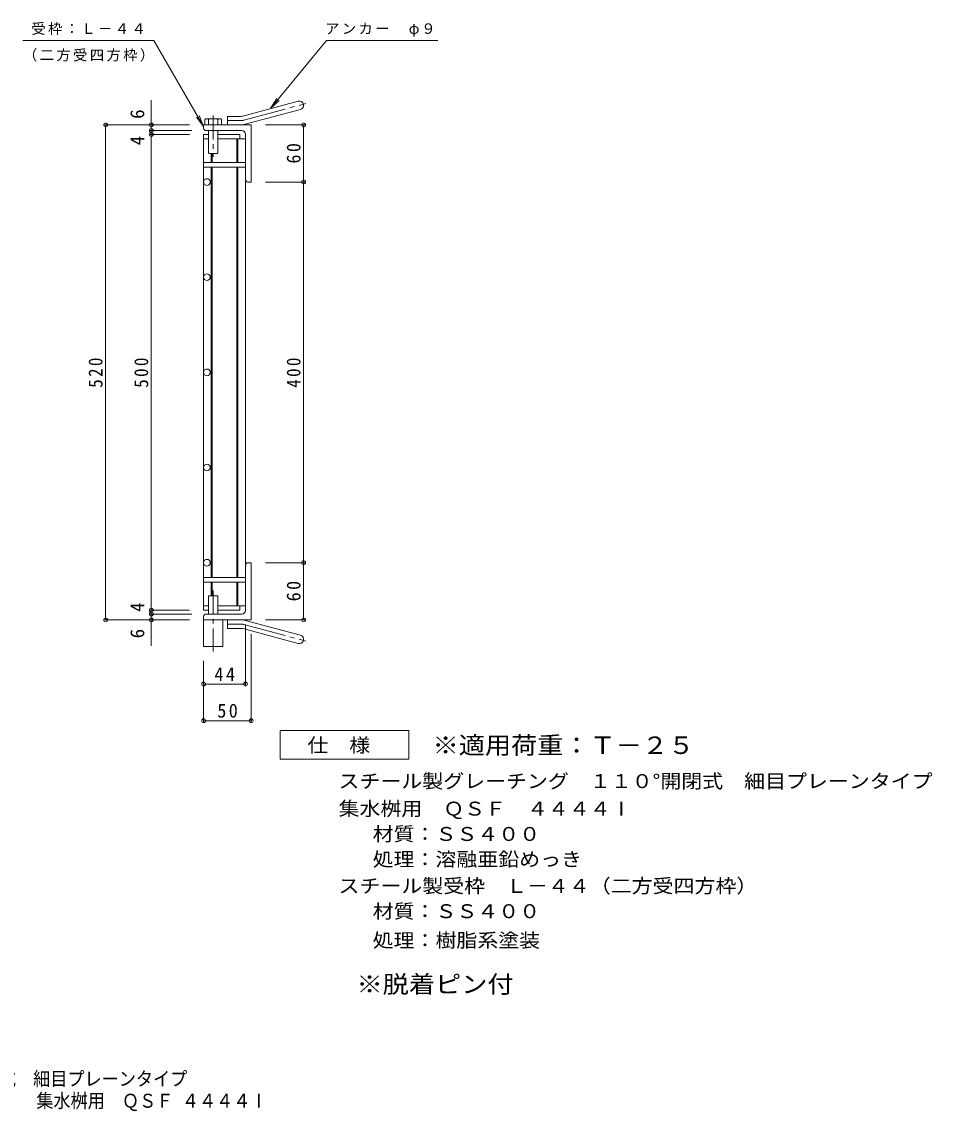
# Model space of a CAD drawing. Units: millimetres, scale not verified. Extents: x -930 to 884, y -688 to 582.
# Drawn here: x -73 to 884, y -688 to 457 of the extents above; entities that cross this region are included whole.
import ezdxf
from ezdxf.enums import TextEntityAlignment as Align

# ---------------------------------------------------------------- set-up
doc = ezdxf.new("R2010")
doc.units = ezdxf.units.MM
doc.header["$LTSCALE"] = 5
doc.header["$PDMODE"] = 32
doc.header["$PDSIZE"] = 4
doc.linetypes.add('CHAIN1', pattern=[8, 5, -1, 1, -1])
doc.linetypes.add('CHAIN2', pattern=[12, 9, -1, 1, -1])
for name, color, linetype, lineweight in [('A-1', 2, 'Continuous', 9), ('A-2', 3, 'Continuous', 9), ('A-4', 7, 'Continuous', 9), ('A-5', 7, 'Continuous', 9), ('A-9', 4, 'Continuous', 9), ('F-5_F-5ﾚｲﾔ', 2, 'Continuous', 9)]:
    doc.layers.add(name, color=color, linetype=linetype, lineweight=lineweight)
doc.styles.add('ＭＳ ゴシック', font='')
doc.styles.get('ＭＳ ゴシック').set_extended_font_data('MS Gothic')

msp = doc.modelspace()

# ---------------------------------------------------------------- linework, layer by layer
at = {"layer": 'A-1'}
for p, q in [((159.434, 357.829), (217.624, 373.421)), ((143.289, 348.522), (143.289, 357.522)), ((157.104, 357.522), (143.289, 357.522)), ((161.763, 349.136), (219.954, 364.728)), ((118.289, 345.022), (118.289, 348.522)), ((168.289, 348.522), (118.289, 348.522)), ((168.289, 348.522), (168.289, 288.522)), ((158.289, 342.522), (120.789, 342.522)), ((162.289, 338.522), (162.289, 291.022)), ((164.789, 288.522), (168.289, 288.522)), ((162.289, -161.479), (162.289, -113.979)), ((164.789, -111.479), (168.289, -111.479)), ((168.289, -171.479), (168.289, -111.479)), ((118.289, -167.979), (118.289, -171.479)), ((168.289, -171.479), (118.289, -171.479)), ((158.289, -165.479), (120.789, -165.479)), ((143.289, -171.479), (143.289, -180.479)), ((157.104, -180.479), (143.289, -180.479)), ((159.434, -180.785), (217.624, -196.378)), ((161.763, -172.092), (219.954, -187.684))]:
    msp.add_line(p, q, dxfattribs=at)
at = {"layer": 'A-1', "linetype": 'CHAIN2'}
for p, q in [((160.598, 353.482), (225.765, 370.944)), ((157.104, 353.022), (143.289, 353.022)), ((157.104, -175.979), (143.289, -175.979)), ((160.598, -176.439), (225.765, -193.9))]:
    msp.add_line(p, q, dxfattribs=at)
at = {"layer": 'A-1'}
for centre, radius, start, end in [((218.789, 369.074), 4.5, 285.00014, 104.99991), ((157.104, 366.522), 9, 270, 285.00002), ((120.789, 345.022), 2.5, 180, 270), ((157.104, 366.522), 18, 270, 285), ((158.289, 338.522), 4, 0, 90), ((164.789, 291.022), 2.5, 180, 270), ((164.789, -113.979), 2.5, 90, 180), ((120.789, -167.979), 2.5, 90, 180), ((157.104, -189.479), 18, 74.99998, 89.99998), ((158.289, -161.479), 4, 270, 0), ((157.104, -189.479), 9, 74.99998, 90), ((218.789, -192.031), 4.5, 255.00008, 74.99986)]:
    msp.add_arc(centre, radius, start, end, dxfattribs=at)
at = {"layer": 'A-1', "linetype": 'CHAIN2'}
for centre, start, end in [((157.104, 366.522), 270, 284.99995), ((157.104, -189.479), 75.00005, 90)]:
    msp.add_arc(centre, 13.5, start, end, dxfattribs=at)
at = {"layer": 'A-2'}
for p, q in [((118.289, 338.522), (123.289, 338.522)), ((118.289, 338.522), (118.289, -161.479)), ((118.289, 334.022), (123.289, 334.022)), ((133.289, 338.522), (156.289, 338.522)), ((133.289, 334.022), (162.289, 334.022)), ((153.289, 334.022), (153.289, 309.022)), ((154.289, 334.022), (154.289, 309.022)), ((156.289, 338.522), (156.289, 334.022)), ((162.289, 334.022), (162.289, -156.979)), ((126.289, 318.522), (126.289, 309.022)), ((127.289, 318.522), (127.289, 309.022)), ((126.289, 304.022), (126.289, 38.522)), ((127.289, 304.022), (127.289, 38.522)), ((153.289, 304.022), (153.289, 38.522)), ((154.289, 304.022), (154.289, 38.522)), ((126.289, -126.979), (126.289, 38.522)), ((127.289, -126.979), (127.289, 38.522)), ((153.289, -126.979), (153.289, 38.522)), ((154.289, -126.979), (154.289, 38.522)), ((126.289, -146.479), (126.289, -131.979)), ((127.289, -146.479), (127.289, -131.979)), ((153.289, -156.979), (153.289, -131.979)), ((154.289, -156.979), (154.289, -131.979)), ((118.289, -156.979), (123.289, -156.979)), ((133.289, -156.979), (162.289, -156.979)), ((156.289, -156.979), (156.289, -161.479)), ((118.289, -161.479), (123.289, -161.479)), ((133.289, -161.479), (156.289, -161.479))]:
    msp.add_line(p, q, dxfattribs=at)
for centre in [(121.789, 288.522), (121.789, 188.523), (121.789, 88.522), (121.789, -11.478), (121.789, -111.478)]:
    msp.add_circle(centre, 3.5, dxfattribs=at)
at = {"layer": 'A-4'}
for p, q in [((63.289, -198.862), (63.289, 374.679)), ((103.289, 348.522), (13.489, 348.522)), ((15.289, -171.479), (15.289, 348.522)), ((183.289, 348.522), (225.089, 348.522)), ((223.289, -171.479), (223.289, 348.522)), ((105.789, 342.522), (61.489, 342.522)), ((103.289, 338.522), (61.489, 338.522)), ((183.289, 288.522), (225.089, 288.522)), ((183.289, -111.479), (225.089, -111.479)), ((103.289, -171.479), (13.489, -171.479)), ((103.289, -161.479), (61.489, -161.479)), ((105.789, -165.479), (61.489, -165.479)), ((183.289, -171.479), (225.089, -171.479)), ((162.289, -176.479), (162.289, -240.779)), ((168.289, -186.479), (168.289, -279.318)), ((118.289, -214.479), (118.289, -279.318)), ((118.289, -238.979), (162.289, -238.979)), ((118.289, -277.518), (168.289, -277.518))]:
    msp.add_line(p, q, dxfattribs=at)
for p in [(15.289, 348.522), (63.289, 348.522), (63.289, 342.522), (223.289, 348.522), (63.289, 338.522), (223.289, 288.522), (223.289, -111.479), (63.289, -161.479), (15.289, -171.479), (63.289, -165.479), (63.289, -171.479), (223.289, -171.479), (118.289, -238.979), (162.289, -238.979), (118.289, -277.518), (168.289, -277.518)]:
    msp.add_point(p, dxfattribs=at)
at = {"layer": 'A-5'}
for p, q in [((-71.505, 437.349), (65.995, 437.349)), ((65.995, 437.349), (118.289, 346.772)), ((188.529, 365.625), (247.297, 437.348)), ((247.297, 437.348), (364.215, 437.348)), ((188.529, 365.625), (195.121, 376.245)), ((188.529, 365.625), (197.646, 374.177)), ((118.289, 346.772), (110.68, 356.689)), ((118.289, 346.772), (113.506, 358.321))]:
    msp.add_line(p, q, dxfattribs=at)
at = {"layer": 'A-9'}
for p, q in [((135.231, 354.922), (121.346, 354.922)), ((119.404, 354.179), (119.404, 348.522)), ((123.289, 348.522), (123.289, 354.179)), ((133.289, 348.522), (133.289, 354.179)), ((137.174, 354.179), (137.174, 348.522)), ((123.289, 319.334), (123.289, 342.522)), ((133.289, 319.334), (133.289, 342.522)), ((124.101, 318.522), (123.289, 319.334)), ((124.101, 318.522), (132.477, 318.522)), ((132.477, 318.522), (133.289, 319.334)), ((118.289, 309.022), (162.289, 309.022)), ((118.289, 309.022), (118.289, 304.022)), ((118.289, 304.022), (162.289, 304.022)), ((118.289, -126.979), (162.289, -126.979)), ((118.289, -131.979), (118.289, -126.979)), ((118.289, -131.979), (162.289, -131.979)), ((133.289, -146.479), (123.289, -146.479)), ((123.289, -165.479), (123.289, -146.479)), ((133.289, -165.479), (133.289, -146.479)), ((138.289, -171.479), (138.289, -199.479))]:
    msp.add_line(p, q, dxfattribs=at)
at = {"layer": 'A-9', "linetype": 'CHAIN1'}
for p, q in [((128.289, 358.29), (128.289, 314.989)), ((128.289, -140.549), (128.289, -204.911))]:
    msp.add_line(p, q, dxfattribs=at)
at = {"layer": 'A-9'}
msp.add_lwpolyline([(118.289, -171.479), (118.289, -199.479), (138.289, -199.479)], dxfattribs=at)
for centre, radius, start, end in [((121.346, 352.012), 2.91, 48.12389, 131.8763), ((128.289, 337.732), 17.19, 73.09029, 106.90971), ((135.232, 352.012), 2.91, 48.1237, 131.87611)]:
    msp.add_arc(centre, radius, start, end, dxfattribs=at)
at = {"layer": 'F-5_F-5ﾚｲﾔ'}
msp.add_lwpolyline([(198.746, -317.985), (198.746, -287.985), (333.746, -287.985), (333.746, -317.985)], close=True, dxfattribs=at)

# ---------------------------------------------------------------- texts
at = {"layer": 'A-4', "color": 2, "style": 'ＭＳ ゴシック'}
for s, p in [('6', (60.289, 354.849)), ('4', (60.289, 327.032)), ('4', (60.289, -163.267)), ('6', (60.289, -190.985))]:
    msp.add_text(s, height=14.66, rotation=90, dxfattribs=at).set_placement(p, align=Align.BOTTOM_LEFT)
at = {"layer": 'A-4', "color": 2, "char_height": 14.66, "attachment_point": 7, "rotation": 90, "style": 'ＭＳ ゴシック'}
for s, insert in [('\\T1.27;\\W0.95;60', (220.289, 307.897)), ('\\T1.27;\\W0.9;520', (12.289, 72.272)), ('\\T1.27;\\W0.9;500', (60.289, 72.272)), ('\\T1.27;\\W0.9;400', (220.289, 72.272)), ('\\T1.27;\\W0.95;60', (220.289, -152.104))]:
    msp.add_mtext(s, dxfattribs=dict(at, insert=insert))
at = {"layer": 'A-4', "color": 2, "char_height": 14.66, "attachment_point": 7, "style": 'ＭＳ ゴシック'}
for s, insert in [('\\T1.27;\\W0.95;44', (129.664, -235.979)), ('\\T1.27;\\W0.95;50', (132.664, -274.519))]:
    msp.add_mtext(s, dxfattribs=dict(at, insert=insert))
at = {"layer": 'A-5', "char_height": 11, "attachment_point": 7, "style": 'ＭＳ ゴシック'}
for s, insert in [('\\T1.17;受枠：Ｌ－４４', (-62.755, 443.009)), ('\\T1.17;アンカー\u3000φ９', (245.901, 441.225)), ('\\T1.17;（二方受四方枠）', (-71.505, 414.978))]:
    msp.add_mtext(s, dxfattribs=dict(at, insert=insert))
at = {"layer": 'F-5_F-5ﾚｲﾔ', "style": 'ＭＳ ゴシック'}
for s, width, p in [('仕\u3000様', 1.1, (227.246, -314.985)), ('スチール製グレーチング\u3000１１０°開閉式\u3000細目プレーンタイプ', 1.1, (260, -352.737)), ('集水桝用\u3000ＱＳＦ\u3000４４４４Ⅰ', 1.1, (260, -381.656)), ('材質：ＳＳ４００', 1.1, (295.827, -408.265)), ('処理：溶融亜鉛めっき', 1.1, (295.827, -434.875)), ('スチール製受枠\u3000Ｌ－４４（二方受四方枠）', 1.1, (260.001, -462.815)), ('材質：ＳＳ４００', 1.1, (295.827, -489.425)), ('処理：樹脂系塗装', 1.1, (295.827, -520.026)), ('スチール製グレーチング\u3000１１０°開閉式\u3000細目プレーンタイプ', 0.9, (-409.447, -665.515)), ('集水桝用\u3000ＱＳＦ ４４４４Ⅰ', 0.9, (-57.5, -688.582))]:
    msp.add_text(s, height=14.66, dxfattribs=dict(at, width=width)).set_placement(p, align=Align.BOTTOM_LEFT)
at = {"layer": 'F-5_F-5ﾚｲﾔ', "color": 3, "style": 'ＭＳ ゴシック', "width": 1.1}
for s, p in [('※適用荷重：Ｔ－２５', (358.746, -317.985)), ('※脱着ピン付', (278.881, -569.093))]:
    msp.add_text(s, height=18.33, dxfattribs=at).set_placement(p, align=Align.BOTTOM_LEFT)

doc.saveas('drawing.dxf')
